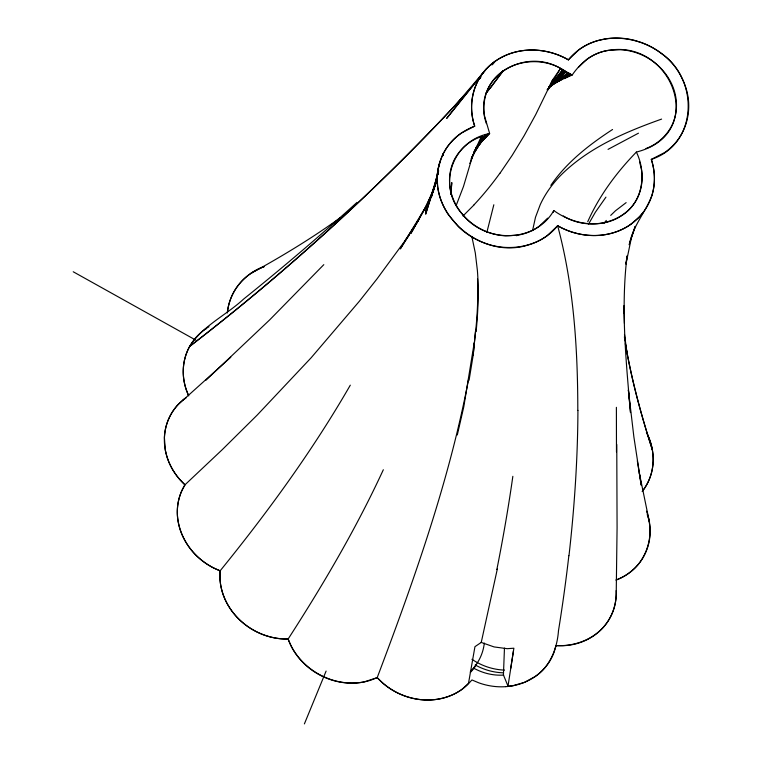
<?xml version="1.0" encoding="UTF-8"?>
<svg xmlns="http://www.w3.org/2000/svg" width="762" height="762" viewBox="0 0 762 762"><rect width="100%" height="100%" fill="white"/><g stroke="black" fill="none" stroke-linecap="round" stroke-linejoin="round"><path stroke-width="1.14" d="M616.477 451.98L616.391 407.327M350.301 385.162C312.506 450.761 267.776 512.102 220.123 570.833L219.923 577.548A62.294 55.94 29 0 0 226.695 602.752A63.246 56.798 29 0 0 254.641 630.784A62.294 55.94 29 0 0 280.978 638.785L288.122 639.032C323.231 584.606 356.149 528.599 383.334 469.744M504.463 648.1L503.434 674.951L508.006 686.133L512.731 685.771L524.427 682.371L534.829 676.742C550.164 666.617 557.184 648.452 558.479 630.726C562.499 605.838 565.966 580.863 568.833 555.812M450.913 194.11L451.799 182.604L450.771 194.167M473.164 355.273L475.536 331.232L473.164 355.273L469.068 380.286M474.231 342.795L463.782 406.841L457.295 434.969M626.059 262.957L627.059 255.927C620.782 308.029 625.945 360.588 630.517 412.604L628.355 389.906L633.86 436.797L641.223 485.156L637.327 460.877M508.006 686.133L513.883 648.214L507.235 648.681L494.09 646.928L481.241 642.423L474.955 646.671L468.516 683.228L462.42 689.01A62.903 56.483 29 0 1 426.044 699.992A62.903 56.483 29 0 1 379.219 679.742L377.2 677.637C413.89 580.492 448.951 482.013 468.497 379.762M510.702 668.474L513.445 650.881M532.562 230.61L535.496 217.256L540.239 204.654A710.689 253.937 16.2 0 1 560.565 175.508C588.245 147.733 625.24 132.045 661.606 119.091M625.916 264.185L631.393 237.782L635.222 226.362L629.079 244.726M497.319 569.043L481.241 642.423M486.87 232.315L493.833 204.768M440.188 161.049C423.405 210.826 479.727 260.366 527.847 245.078A67.094 60.255 29 0 0 547.078 235.801L557.641 225.733A67.904 60.979 29 0 0 630.888 224.257A67.904 60.979 29 0 0 651.31 159.391C697.878 144.199 699.268 79.562 661.587 53.664A67.094 60.255 29 0 0 641.471 42.529L634.298 40.3A68.59 61.589 29 0 0 605.18 38.929L598.16 40.481A67.094 60.255 29 0 0 578.939 49.759L568.376 59.827C546.192 46.958 516.465 46.139 495.148 61.293A67.904 60.979 29 0 0 474.707 126.168C464.201 130.083 454.771 136.903 448.066 145.923C438.731 157.677 437.893 173.298 434.502 187.347L438.626 170.688L431.673 196.339L438.464 171.688M651.834 195.672C655.53 183.899 655.101 171.079 651.31 159.391L664.597 152.562A67.094 60.255 29 0 0 679.275 137.817C686.914 126.406 689.981 112.262 688.286 98.679A67.094 60.255 29 0 0 681.78 77.876C662.311 36.624 598.589 22.565 568.376 59.827M471.983 157.944L463.487 186.48L456.209 205.397M438.493 171.612L425.653 214.17L435.702 182.299L425.701 212.388L436.131 181.48L425.853 210.712L434.121 188.566M616.763 444.475L617.077 527.723L616.22 593.912A62.903 56.483 29 0 1 603.028 627.65C591.064 640.518 573.338 646.481 556.003 645.614L554.164 651.948A62.294 55.94 29 0 1 540.229 672.56A63.246 56.798 29 0 1 505.739 686.657M629.803 242.526C633.479 225.228 645.709 211.893 651.815 195.71M553.126 212.417L553.822 210.531C573.386 224.828 602.009 229.619 622.678 214.922C643.176 201.53 646.69 172.993 636.375 152.067C708.955 133.836 671.732 38.357 607.638 50.511M473.192 155.419L476.736 146.247L473.764 153.667M469.849 163.478L473.345 154.724L471.287 158.972M304.39 723.9L326.098 671.084M436.416 182.28L425.606 208.35L434.045 189.281M481.251 136.598L471.145 159.106M607.638 50.511C592.788 52.835 580.463 62.846 572.195 75.028L560.546 68.428L552.679 79.791L535.696 114.633L524.094 135.779L512.188 155.334L499.891 173.374M587.731 221.713C599.294 195.634 616.572 172.46 636.375 152.067M433.311 190.681L424.52 208.931L410.909 233.41L427.006 205.064M478.822 144.418L489.642 133.493L484.565 116.1A56.598 50.825 29 0 1 486.08 93.84C495.662 62.665 536.696 53.216 562.737 69.618L547.888 89.802L552.679 79.791M474.145 152.771L482.451 136.15L471.973 156.962L484.851 135.265L473.612 153.333M588.607 224.009L595.37 212.217L605.942 197.129M408.813 235.601L376.971 278.949L359.321 301.295L311.163 357.749L257.251 415.014L222.142 449.77L184.956 484.822L181.861 490.633A62.294 55.94 29 0 0 177.394 515.331C178.27 528.285 183.623 540.706 191.853 550.688A62.294 55.94 29 0 0 213.436 567.861L220.123 570.833A62.903 56.483 29 0 0 288.122 639.042C299.114 669.074 332.823 688.067 364.217 681.885L377.2 677.637L382.381 682.723A62.294 55.94 29 0 0 406.365 696.535M428.13 203.054L400.298 248.917L419.5 218.542L404.708 241.154M547.888 89.802L560.546 68.428C522.961 46.034 470.773 79.191 486.413 123.673M568.366 59.836A67.904 60.979 29 0 0 495.138 61.303C474.64 75.19 466.573 103.089 474.697 126.168L461.42 132.998A67.094 60.255 29 0 0 446.742 147.742L443.303 153.591A68.58 61.589 29 0 0 437.245 179.908L437.731 186.88A67.18 60.331 29 0 0 448.132 214.351L458.438 226.705A67.18 60.331 29 0 0 484.537 243.04C509.349 252.517 540.591 247.002 557.641 225.733C579.787 238.611 609.533 239.392 630.831 224.295M474.802 151.514L485.727 134.941L477.593 146.495M411.442 231.772L413.385 228.914M474.202 151.314L476.24 148.419M473.612 152.562L486.604 134.617L477.326 146.714M550.831 185.366C566.68 162.192 589.255 144.675 612.553 129.502M490.118 88.459L503.33 70.628L485.499 93.993M604.237 223.142L606.276 220.418M562.737 69.618L551.498 84.268M486.099 93.288L489.623 88.687M475.993 148.914L487.48 134.293L477.183 146.456M482.413 73.724L446.675 118.386L486.223 69.123L454.752 105.985M489.642 133.493C452.218 140.618 436.464 185.68 462.296 214.112C484.584 243.097 534.905 243.726 553.822 210.531M477.088 146.818L480.06 143.237M481.536 141.456L487.48 134.293M643.519 211.95L639.68 216.56L630.879 224.257M551.621 84.391L563.918 70.294L548.697 87.878L550.097 86.068L568.347 72.828L552.069 84.563L559.756 78.448L548.792 87.535L566.28 71.647L548.65 87.944M495.052 61.36L491.985 64.789L495.052 61.36L492.671 63.989M479.136 79.258L480.651 77.553M208.969 326.736A62.37 56.017 29 0 0 199.282 333.994A63.236 56.788 29 0 0 183.642 364.979A62.37 56.007 29 0 0 186.223 389.63L188.709 395.878A62.903 56.483 29 0 1 189.595 346.558L189.69 346.386C286.207 272.177 376.438 189.833 459.448 100.784L463.41 96.403L440.779 120.634M465.782 93.774L468.154 91.145M479.231 78.877L480.812 77.124M477.345 146.514L488.994 133.741L478.669 144.475M459.448 100.784L463.363 96.507M578.377 67.399L586.702 59.407A54.645 49.073 29 0 1 608.124 50.397L620.506 49.711A55.35 49.701 29 0 1 663.645 71.361A55.836 50.149 29 0 1 670.608 81.782A54.816 49.225 29 0 1 676.475 104.508A55.759 50.073 29 0 1 671.398 126.444C665.845 136.579 656.834 144.57 645.957 148.523M547.63 218.161L539.296 226.162A54.673 49.101 29 0 1 517.865 235.163L505.492 235.849A55.35 49.701 29 0 1 462.363 214.189A55.836 50.149 29 0 1 455.4 203.768A54.807 49.216 29 0 1 449.532 181.051A55.769 50.082 29 0 1 454.619 159.115C460.162 148.99 469.182 140.989 480.06 137.036M323.812 264.652L269.662 319.888L205.911 380.238M547.106 89.735L565.099 70.971L559.327 76.838M440.988 120.406C363.007 201.854 279.063 277.616 189.69 346.386L189.786 346.215C202.759 325.755 226.162 315.23 243.545 299.133C282.321 267.995 320.183 235.725 357.054 202.349M473.812 205.14L463.001 215.97M549.421 86.916L557.679 78.524M610.705 215.389L615.486 210.76L626.145 202.625M230.791 357.226L178.203 404.508A62.903 56.483 29 0 0 184.956 484.822A62.903 56.483 29 0 0 181.699 533.857A62.903 56.474 29 0 0 220.123 570.824M339.862 218.446L331.632 224.638L339.08 219.132M183.147 399.879L185.985 397.831L183.261 399.774A62.294 55.94 29 0 0 168.335 419.7A63.246 56.798 29 0 0 164.411 437.588L165.297 450.047L166.792 456.257A62.294 55.94 29 0 0 179.889 479.641L184.956 484.822M340.538 217.551C311.858 238.268 281.521 256.594 250.536 273.625M342.462 216.208L344.386 214.865M549.135 87.201L569.233 73.333L548.611 87.02M548.573 87.43L570.109 73.828L562.994 78.134M553.85 83.668L560.965 79.362M608.047 149.371L638.461 133.188M204.435 329.736L206.426 328.603M554.793 83.153L562.308 79.019L550.04 85.63M552.05 84.63L571.595 74.676M564.137 78.657L572.195 75.028M377.2 677.637L370.837 680.152A62.294 55.94 29 0 1 344.291 682.714A63.303 56.845 29 0 1 307.686 666.845A62.294 55.94 29 0 1 290.846 645.49L288.122 639.032M556.003 645.614L563.137 645.709A62.294 55.94 29 0 0 588.464 638.975M516.179 235.506L516.827 235.706M473.716 668.264L476.736 669.712A50.263 45.139 29 0 0 503.653 675.084M563.28 215.941C589.321 232.343 630.355 222.895 639.937 191.719A56.569 50.797 29 0 0 641.452 169.459L639.604 161.887M73.228 271.767L195.91 340.185M652.31 449.656C641.109 414.947 631.517 379.647 625.392 343.672C631.584 379.638 641.147 414.938 652.31 449.656L652.291 449.561M647.224 514.607C653.015 530.771 649.5 549.526 639.251 563.147A62.903 56.483 29 0 1 615.925 580.111L621.097 577.863A62.294 55.94 29 0 0 640.394 561.689A63.246 56.798 29 0 0 648.252 545.306A63.246 56.798 29 0 0 650.005 526.933A62.294 55.931 29 0 0 646.481 511.169M557.641 225.733C573.824 285.836 577.767 348.482 577.806 410.489M649.205 521.075L639.27 472.802M471.935 236.982L475.307 252.946L477.383 270.415A1194.816 269.777 -57.1 0 1 476.088 331.756M624.545 338.252L624.888 340.414M624.392 336.833L624.897 340.252M624.478 334.461L627.04 353.168M624.183 313.42L623.973 305.781L624.421 323.421M504.511 670.103A56.607 50.835 29 0 1 471.926 659.282M484.318 643.099A56.569 50.806 29 0 1 470.325 671.341M646.395 432.387A63.246 56.798 29 0 1 652.472 468.116A62.294 55.94 29 0 1 642.566 490.995M647.595 434.854A62.903 56.483 29 0 1 642.147 491.509M616.191 590.56A62.294 55.94 29 0 1 612.638 612.229A63.246 56.798 29 0 1 588.483 638.947M505.682 686.676A62.294 55.94 29 0 1 478.698 682.8L471.954 679.961L467.468 684.809A62.294 55.94 29 0 1 445.313 697.487A63.246 56.798 29 0 1 406.432 696.535M227.314 313.011A66.065 59.331 29 0 1 235.944 288.512A67.075 60.236 29 0 1 264.385 266.5M227.381 312.496A66.675 59.874 29 0 1 264.309 266.538M577.92 410.385A3100.33 1059.561 -50.7 0 1 568.976 555.688M512.845 476.326A2423.427 652.51 -56.7 0 1 496.853 569.538M477.536 279.035A1193.435 270.367 -56.9 0 1 475.678 331.06M499.862 173.288A1344.854 473.04 79 0 1 473.783 205.064M476.412 664.597A56.607 50.835 29 0 1 470.325 672.522M502.739 672.808A56.607 50.835 29 0 1 475.212 664.959M443.455 153.324L442.836 155.619L443.455 153.324"/></g></svg>
